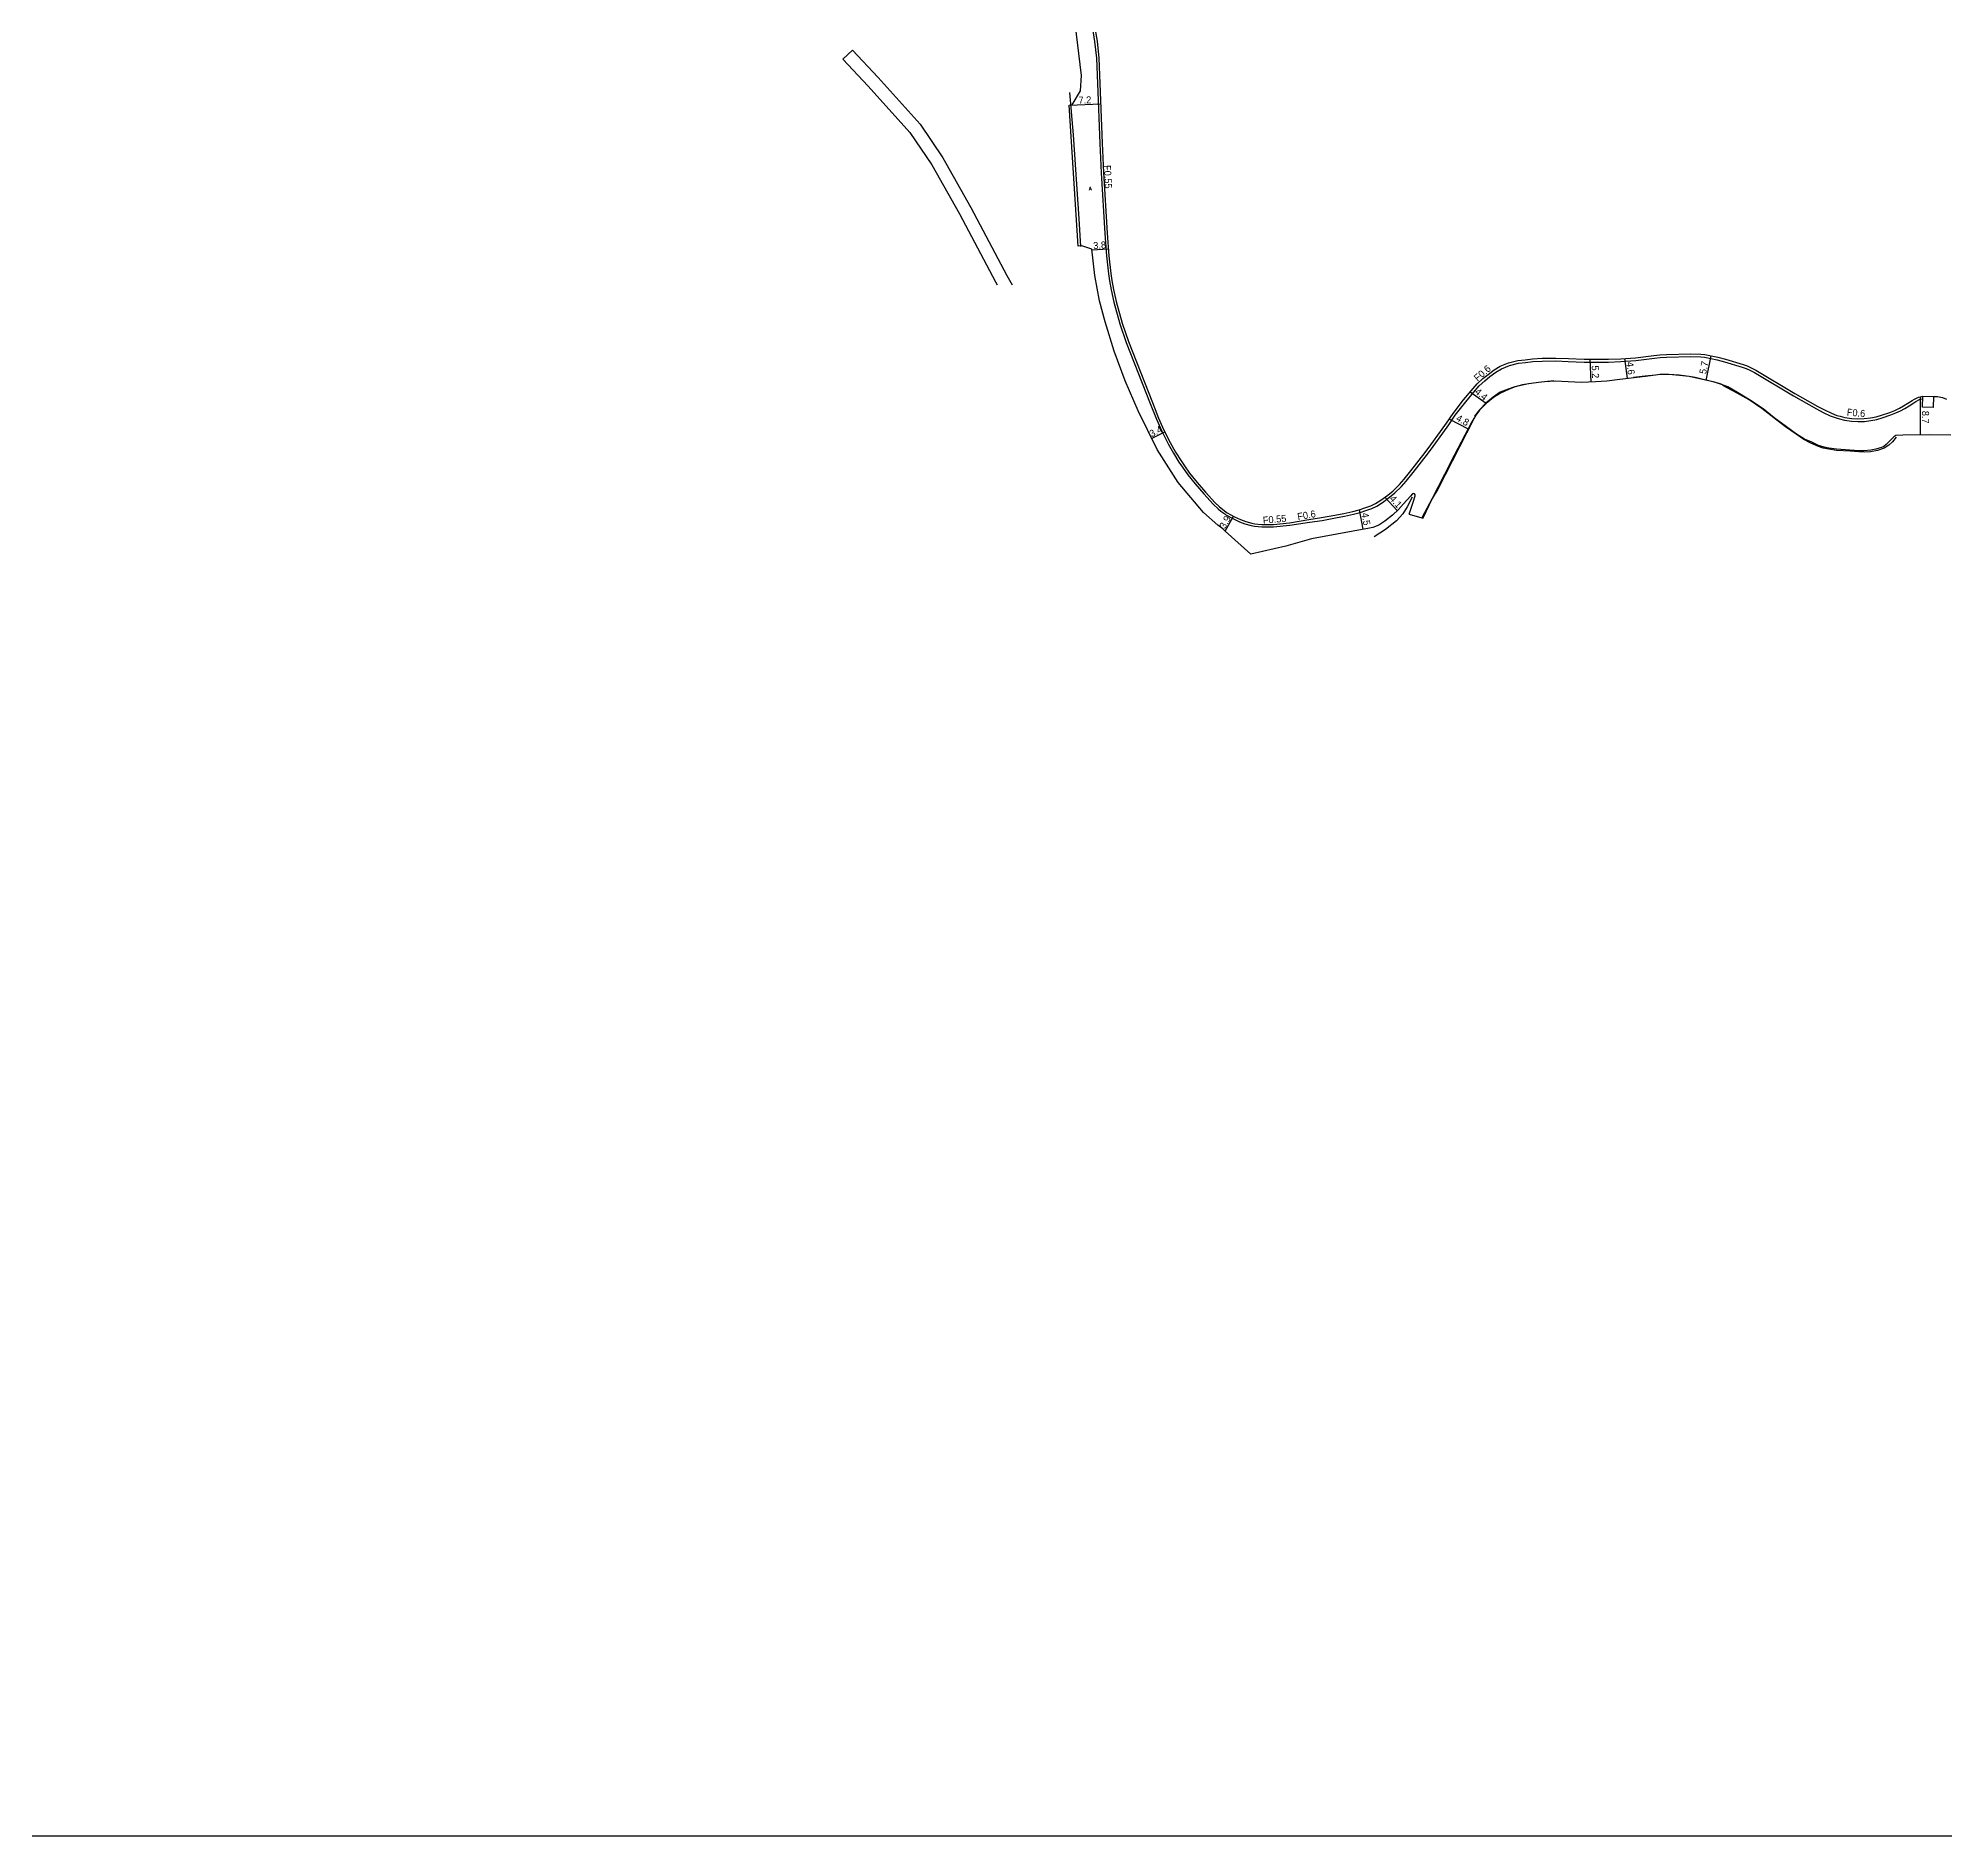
# Model space of a CAD drawing. Header units: metres. Extents: x -24000 to -20000, y -93000 to -89999.
# Drawn here: x -20766.5 to -20332.2, y -91200 to -90790.5 of the extents above; entities that cross this region are included whole.
import ezdxf

# ---------------------------------------------------------------- set-up
doc = ezdxf.new("R2010")
doc.units = ezdxf.units.M
doc.header["$LTSCALE"] = 2.5
for name, color, linetype in [('側溝・桝', 7, 'Continuous'), ('図郭', 7, 'Continuous'), ('幅員', 7, 'Continuous'), ('歩道・分離帯・安全施設', 7, 'Continuous'), ('舗装', 7, 'Continuous'), ('道路', 7, 'Continuous')]:
    doc.layers.add(name, color=color, linetype=linetype)
doc.styles.get("Standard").update_dxf_attribs({"font": ''})
doc.styles.add('YOKO_DECO', font='txt.shx', dxfattribs={"bigfont": 'extfont.shx'})
doc.styles.get('Standard').set_extended_font_data('@MS PGothic')

msp = doc.modelspace()

# ---------------------------------------------------------------- linework, layer by layer
at = {"layer": '側溝・桝'}
for points in [[(-20526.46, -90788.28), (-20525.96, -90791.26), (-20525.54, -90795.08), (-20525.3, -90800.86), (-20524.81, -90814.46), (-20524.47, -90821.14), (-20523.64, -90834.98), (-20523.28, -90840.12), (-20522.79, -90844.17), (-20522.56, -90845.78), (-20522.22, -90847.83), (-20521.63, -90850.61), (-20520.25, -90855.56), (-20518.77, -90859.81), (-20513.32, -90873.69), (-20511.9, -90877.3), (-20510.69, -90880.01), (-20509.26, -90882.88), (-20508.02, -90885.06), (-20506.76, -90887.09), (-20505.99, -90888.26), (-20504.76, -90889.94), (-20503.07, -90892.03), (-20501.12, -90894.31), (-20498.97, -90896.68), (-20497.87, -90897.69), (-20497.22, -90898.22), (-20496.31, -90898.89), (-20496.06, -90899.06), (-20494.35, -90899.99), (-20492.96, -90900.64), (-20491.75, -90901.12), (-20490.31, -90901.53), (-20489.55, -90901.66), (-20487.91, -90901.84), (-20487.09, -90901.85), (-20486.13, -90901.85), (-20485.21, -90901.82), (-20481.55, -90901.45), (-20477.08, -90900.75)], [(-20477.08, -90900.75), (-20474.18, -90900.34), (-20471.13, -90899.75), (-20469.09, -90899.36), (-20467.03, -90898.94), (-20465.52, -90898.55), (-20464.23, -90898.1), (-20462.85, -90897.62), (-20461.68, -90897.08), (-20460.44, -90896.29), (-20458.82, -90895.07), (-20457.6, -90894.05), (-20456.11, -90892.61), (-20455.04, -90891.38), (-20453.45, -90889.44), (-20450.21, -90885.25), (-20448.91, -90883.54), (-20446.72, -90880.48), (-20445.32, -90878.58), (-20443.85, -90876.39), (-20441.47, -90873.31), (-20439.74, -90871.25), (-20438.43, -90869.68), (-20437.14, -90868.55), (-20435.99, -90867.6), (-20434.64, -90866.59), (-20433.33, -90865.8), (-20431.5, -90865.05), (-20429.49, -90864.57), (-20427.83, -90864.38), (-20426.18, -90864.17), (-20424.07, -90864.05), (-20420.94, -90864.02), (-20418.12, -90864.12), (-20414.52, -90864.27), (-20408.95, -90864.27), (-20406.13, -90864.15), (-20402.76, -90863.92), (-20398.51, -90863.37), (-20397.23, -90863.23), (-20395.75, -90863.16), (-20390.23, -90863.05), (-20387.96, -90863.12), (-20387.14, -90863.18), (-20384.24, -90863.76), (-20382.53, -90864.22), (-20378.5, -90865.44), (-20377.64, -90865.75), (-20376.75, -90866.14), (-20375.74, -90866.66), (-20366.87, -90871.97), (-20361.58, -90874.92), (-20360.05, -90875.75), (-20358.46, -90876.51), (-20357.13, -90877.02), (-20356.34, -90877.24), (-20355.25, -90877.51), (-20353.61, -90877.74), (-20352.22, -90877.85), (-20350.69, -90877.79), (-20349.2, -90877.63), (-20347.88, -90877.35), (-20346.65, -90877.01), (-20344.68, -90876.33), (-20343.53, -90875.86), (-20342.45, -90875.37), (-20341.48, -90874.84), (-20340.51, -90874.23), (-20339.48, -90873.57), (-20338.98, -90873.26), (-20338.14, -90872.81), (-20337.89, -90872.74), (-20337.42, -90872.64)]]:
    msp.add_lwpolyline(points, dxfattribs=at)
msp.add_lwpolyline([(-20334.99, -90872.12), (-20335.08, -90874.61), (-20337.49, -90874.52), (-20337.4, -90872.03)], close=True, dxfattribs=at)
at = {"layer": '図郭'}
msp.add_lwpolyline([(-20800, -91200), (-20000, -91200), (-20000, -90600), (-20800, -90600)], close=True, dxfattribs=at)
at = {"layer": '幅員'}
for points in [[(-20531.76, -90805.73), (-20524.59, -90805.47)], [(-20526.62, -90838.75), (-20522.84, -90838.49)], [(-20386.69, -90868.47), (-20385.57, -90862.86)], [(-20413.2, -90863.64), (-20413.02, -90868.85)], [(-20405.3, -90863.46), (-20404.74, -90868.05)], [(-20436.81, -90873.74), (-20440.49, -90871.16)], [(-20338.04, -90872.17), (-20337.99, -90880.89)], [(-20512.98, -90881.7), (-20509.98, -90880.2)], [(-20445.2, -90877.27), (-20440.9, -90879.51)], [(-20459.86, -90895.06), (-20457.08, -90898.13)], [(-20496.22, -90902.79), (-20494.35, -90899.37)], [(-20465.71, -90897.95), (-20464.89, -90902.37)]]:
    msp.add_lwpolyline(points, dxfattribs=at)
at = {"layer": '歩道・分離帯・安全施設'}
for points in [[(-20531.65, -90802.91), (-20530.85, -90812.51), (-20529.58, -90831.68), (-20529.22, -90837.95)], [(-20383.21, -90869.33), (-20384.93, -90868.88), (-20389.23, -90867.81), (-20390.59, -90867.58), (-20392.89, -90867.3), (-20395.29, -90867.11), (-20397.26, -90867.1), (-20398.23, -90867.3), (-20400.61, -90867.53), (-20403.24, -90867.79)], [(-20421.38, -90868.53), (-20423.56, -90868.79), (-20424.92, -90868.93), (-20427.16, -90869.24), (-20428.57, -90869.52), (-20430.3, -90869.93), (-20431.79, -90870.42), (-20433.65, -90871.17), (-20435.26, -90872.25), (-20436.91, -90873.64), (-20438.37, -90875.17), (-20439.51, -90876.59)], [(-20343.48, -90881.42), (-20344.3, -90882.44), (-20345.16, -90883.22), (-20346.17, -90883.88), (-20347.75, -90884.44), (-20349.34, -90884.7), (-20350.75, -90884.79), (-20351.95, -90884.76), (-20353.93, -90884.61), (-20357.03, -90884.43), (-20358.81, -90884.13), (-20360.09, -90883.91), (-20361.15, -90883.51), (-20362.87, -90882.79), (-20364.52, -90881.89), (-20366.23, -90880.73), (-20368.68, -90879.02), (-20371.32, -90876.96), (-20374.09, -90874.85), (-20376.92, -90872.91), (-20379.66, -90871.35), (-20382.93, -90869.59)], [(-20439.6, -90877.2), (-20447.86, -90893.23), (-20449.09, -90895.36), (-20451.34, -90899.97)], [(-20453.63, -90895.08), (-20454.82, -90897.27), (-20455.81, -90898.88), (-20457.22, -90900.43), (-20459.74, -90902.44), (-20462.31, -90904.12)]]:
    msp.add_lwpolyline(points, dxfattribs=at)
at = {"layer": '道路'}
for points in [[(-20531.05, -90805.68), (-20529.22, -90802.53), (-20528.99, -90798.98), (-20530.37, -90787.12), (-20531.25, -90783.59), (-20531.78, -90781.73), (-20532.49, -90779.74), (-20533.98, -90776.44), (-20535.5, -90773.87), (-20537.52, -90771.01), (-20539.93, -90767.82), (-20546.56, -90759.21), (-20548.83, -90756.3), (-20555.04, -90748.41), (-20555.95, -90748.96)], [(-20525.92, -90788.19), (-20525.42, -90791.19), (-20524.99, -90795.03), (-20524.75, -90800.84), (-20524.27, -90814.44), (-20523.92, -90821.11), (-20523.09, -90834.95), (-20522.73, -90840.07), (-20522.25, -90844.1), (-20522.02, -90845.69), (-20521.68, -90847.73), (-20521.1, -90850.48), (-20519.73, -90855.4), (-20518.26, -90859.62), (-20512.81, -90873.49), (-20511.39, -90877.09), (-20510.19, -90879.78), (-20508.77, -90882.62), (-20507.55, -90884.78), (-20506.3, -90886.8), (-20505.54, -90887.95), (-20504.33, -90889.61), (-20502.65, -90891.68), (-20500.71, -90893.95), (-20498.58, -90896.29), (-20497.51, -90897.27), (-20496.88, -90897.79), (-20496, -90898.44), (-20495.77, -90898.59), (-20494.1, -90899.5), (-20492.75, -90900.13), (-20491.57, -90900.6), (-20490.19, -90901), (-20489.47, -90901.12), (-20487.87, -90901.29), (-20487.09, -90901.31), (-20486.14, -90901.31), (-20485.24, -90901.27), (-20481.62, -90900.91), (-20477.16, -90900.12)], [(-20490.38, -90908.04), (-20496.22, -90902.79), (-20496.74, -90902.3), (-20497.93, -90901.46), (-20501.18, -90898.58), (-20506.93, -90891.68), (-20511.76, -90884.19), (-20516.07, -90875.37), (-20519, -90868.58), (-20521.55, -90861.82), (-20523.6, -90855.14), (-20524.85, -90850.37), (-20525.89, -90844.59), (-20526.64, -90838.53), (-20528.91, -90837.82), (-20529.7, -90837.87), (-20531.76, -90805.73), (-20531.05, -90805.68)], [(-20477.16, -90900.12), (-20474.28, -90899.72), (-20471.25, -90899.13), (-20469.21, -90898.74), (-20467.17, -90898.33), (-20465.71, -90897.95), (-20464.44, -90897.51), (-20463.09, -90897.03), (-20461.98, -90896.53), (-20460.8, -90895.77), (-20459.21, -90894.58), (-20458.02, -90893.59), (-20456.57, -90892.18), (-20455.52, -90890.97), (-20453.94, -90889.05), (-20450.71, -90884.87), (-20449.42, -90883.17), (-20447.23, -90880.11), (-20445.83, -90878.22), (-20444.36, -90876.02), (-20441.96, -90872.91), (-20440.22, -90870.85), (-20438.88, -90869.25), (-20437.55, -90868.06), (-20436.38, -90867.1), (-20434.99, -90866.07), (-20433.61, -90865.23), (-20431.7, -90864.45), (-20429.6, -90863.95), (-20427.91, -90863.76), (-20426.24, -90863.54), (-20424.09, -90863.42), (-20420.93, -90863.39), (-20418.1, -90863.5), (-20414.51, -90863.65), (-20408.97, -90863.64), (-20406.16, -90863.52), (-20402.82, -90863.3), (-20398.61, -90862.75), (-20397.27, -90862.61), (-20395.76, -90862.53), (-20390.23, -90862.42), (-20387.92, -90862.49), (-20387.06, -90862.56), (-20384.1, -90863.15), (-20382.36, -90863.62), (-20378.31, -90864.85), (-20377.41, -90865.16), (-20376.49, -90865.57), (-20375.43, -90866.12), (-20366.55, -90871.42), (-20361.27, -90874.37), (-20359.76, -90875.19), (-20358.21, -90875.93), (-20356.94, -90876.42), (-20356.18, -90876.63), (-20355.13, -90876.89), (-20353.54, -90877.11), (-20352.21, -90877.22), (-20350.73, -90877.17), (-20349.3, -90877.01), (-20348.03, -90876.74), (-20346.84, -90876.41), (-20344.9, -90875.74), (-20343.78, -90875.28), (-20342.73, -90874.8), (-20341.78, -90874.29), (-20340.82, -90873.68), (-20339.79, -90873.02), (-20339.26, -90872.7), (-20338.38, -90872.26), (-20338.04, -90872.17), (-20337.43, -90872.03), (-20334.99, -90872.12), (-20334.04, -90872.16), (-20332.92, -90872.37), (-20331.98, -90872.71)], [(-20331.05, -90880.96), (-20335.95, -90880.88), (-20341.92, -90880.91), (-20343.58, -90881.02), (-20343.97, -90881.29), (-20345.16, -90882.48), (-20345.72, -90883.03), (-20346.31, -90883.49), (-20346.82, -90883.72), (-20347.36, -90883.89), (-20348.12, -90884.12), (-20349.27, -90884.38), (-20350.82, -90884.49), (-20351.85, -90884.49), (-20353.98, -90884.37), (-20357.07, -90884.12), (-20358.81, -90883.88), (-20359.85, -90883.63), (-20361.15, -90883.26), (-20362.7, -90882.56), (-20364.37, -90881.83), (-20366.15, -90880.68), (-20368.47, -90879.02), (-20371.27, -90876.96), (-20373.78, -90874.91), (-20376.83, -90872.86), (-20379.57, -90871.18), (-20381.82, -90869.91), (-20383.21, -90869.39), (-20384.82, -90868.89), (-20390.59, -90867.6), (-20392.83, -90867.31), (-20395.2, -90867.11), (-20397.15, -90867.15), (-20400.54, -90867.54), (-20406.35, -90868.25), (-20409.35, -90868.63), (-20411.9, -90868.81), (-20415.15, -90868.92), (-20418.16, -90868.82), (-20421.07, -90868.62), (-20423.54, -90868.81), (-20424.93, -90868.95), (-20427.14, -90869.22), (-20428.54, -90869.48), (-20430.22, -90869.89), (-20431.72, -90870.54), (-20433.58, -90871.33), (-20435.17, -90872.32), (-20436.81, -90873.74), (-20438.33, -90875.24), (-20439.2, -90876.39), (-20440.06, -90877.9), (-20444.08, -90885.59), (-20446.28, -90889.89), (-20449.1, -90895.38), (-20451.48, -90899.78)], [(-20454.37, -90898.95), (-20453.46, -90896.2), (-20452.98, -90894.76), (-20452.95, -90894.53), (-20453.11, -90894.32), (-20453.35, -90894.21), (-20453.62, -90894.31), (-20454.08, -90894.8), (-20455.62, -90896.58), (-20456.77, -90897.85), (-20458.17, -90899.12), (-20459.86, -90900.52), (-20461.22, -90901.4), (-20462.66, -90901.99)], [(-20454.37, -90898.95), (-20451.48, -90899.78)], [(-20462.66, -90901.99), (-20463.35, -90902.09), (-20470.84, -90903.46), (-20476.58, -90904.52), (-20482.4, -90906.22), (-20490.38, -90908.04)]]:
    msp.add_lwpolyline(points, dxfattribs=at)
at = {"layer": '道路', "flags": 128}
for points in [[(-20583.27, -90795.32), (-20581.09, -90793.26)], [(-20581.09, -90793.26), (-20575.28, -90799.45), (-20565.66, -90810.12), (-20560.52, -90817.74), (-20554.12, -90829.09), (-20545.92, -90844.57), (-20544.73, -90846.71)], [(-20583.27, -90795.32), (-20577.5, -90801.46), (-20568.03, -90811.98), (-20563.07, -90819.32), (-20556.75, -90830.52), (-20548.55, -90846.02), (-20548.16, -90846.71)]]:
    msp.add_lwpolyline(points, dxfattribs=at)

# ---------------------------------------------------------------- texts
at = {"layer": '側溝・桝'}
for s, rotation, p in [('F0.55', 273, (-20523.88, -90819.45)), ('F0.6', 41, (-20438.76, -90868.78)), ('F0.6', 355, (-20354.75, -90876.46)), ('F0.55', 5, (-20487.59, -90901.12)), ('F0.6', 10, (-20479.66, -90900.31))]:
    msp.add_text(s, height=1.6, rotation=rotation, dxfattribs=at).set_placement(p)
at = {"layer": '幅員'}
for s, rotation, p in [('7.2', 2, (-20529.6, -90805.44)), ('3.8', 4, (-20526.22, -90838.57)), ('5.2', 272, (-20412.79, -90865.09)), ('4.6', 277, (-20404.89, -90864.34)), ('5.7', 79, (-20386.75, -90867.12)), ('4.4', 320, (-20439.55, -90871.3)), ('8.7', 270, (-20337.57, -90875.39)), ('3.4', 27, (-20512.98, -90881.45)), ('4.8', 332, (-20443.83, -90877.56)), ('4.1', 312, (-20458.95, -90895.52)), ('3.9', 61, (-20496.27, -90902.42)), ('4.5', 280, (-20465.21, -90898.74))]:
    msp.add_text(s, height=1.6, rotation=rotation, dxfattribs=at).set_placement(p)
at = {"layer": '舗装', "style": 'YOKO_DECO'}
msp.add_text('A', height=0.75, dxfattribs=at).set_placement((-20527.24, -90825.15, 519.14))

doc.saveas('drawing.dxf')
